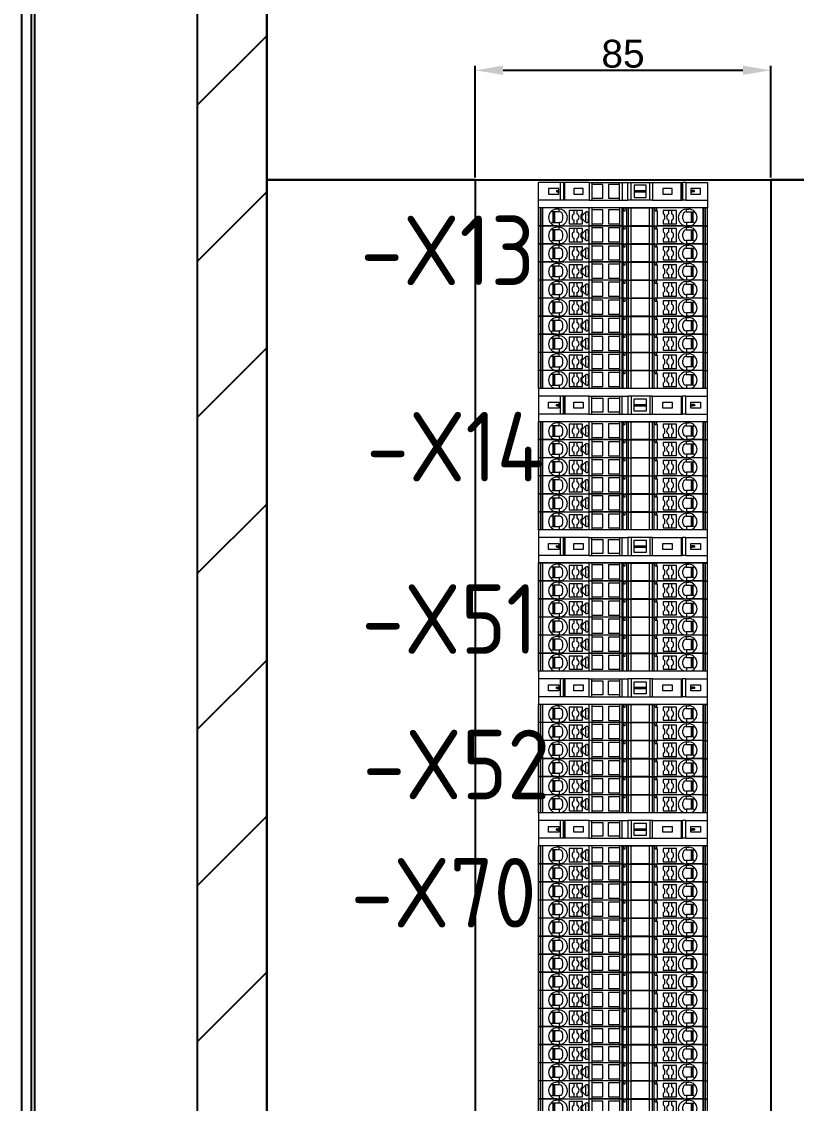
# Model space of a CAD drawing. Header units: millimetres. Extents: x 2936 to 53953, y 1541 to 47526.
# Drawn here: x 46743.5 to 46966.4, y 46092.3 to 46403.4 of the extents above; entities that cross this region are included whole.
import ezdxf
from ezdxf.enums import TextEntityAlignment as Align

# ---------------------------------------------------------------- set-up
doc = ezdxf.new("R2010")
doc.units = ezdxf.units.MM
doc.set_wipeout_variables(frame=1)
doc.linetypes.add('ACAD_ISO03W100', pattern=[30, 12, -18])
doc.layers.add('! NO PLOT !', color=7, linetype='Continuous', true_color=0xff75dd, plot=False)
for name, color, linetype, lineweight in [('000-PI-Oprema', 30, 'Continuous', 5), ('000-SI-Oprema', 30, 'Continuous', 5), ('SI-ORMAR-Oprema', 30, 'Continuous', 5)]:
    doc.layers.add(name, color=color, linetype=linetype, lineweight=lineweight)
for name, color, linetype in [('000-PI-ORMAR', 2, 'Continuous'), ('000-PI_TEXT', 7, 'Continuous'), ('002-PI-Kabelska kanalica', 150, 'Continuous'), ('004-PI-DIN Šina', 3, 'Continuous')]:
    doc.layers.add(name, color=color, linetype=linetype)
doc.styles.add('PI0', font='isocpeur.ttf', dxfattribs={"width": 0.9})
doc.styles.get("Standard").update_dxf_attribs({"font": 'arial.ttf'})
doc.dimstyles.new('ISO-25-lb', dxfattribs={"dimtxt": 8, "dimasz": 8, "dimexe": 1.25, "dimexo": 0.625, "dimtad": 1, "dimtxsty": 'Standard', "dimcen": 5, "dimadec": 0, "dimazin": 0, "dimtfac": 1, "dimtmove": 0, "dimatfit": 3, "dimfxl": 1, "dimarcsym": 0})

# ---------------------------------------------------------------- blocks, each defined once
blk = doc.blocks.new('Mounting_plate_8226000_(2200x1200)')
at = {"layer": '000-PI-ORMAR'}
blk.add_line((-50.3, 2056.5), (-50.3, -33.5), dxfattribs=at)
blk = doc.blocks.new('Ormar_inside_8226000 (2200x1200)')
at = {"layer": '000-PI-ORMAR'}
for p, q in [((-63.31, 2120.5), (-63.31, -64)), ((-67, 2100), (-67, -51)), ((-64.28, 2100), (-64.28, -51))]:
    blk.add_line(p, q, dxfattribs=at)
blk = doc.blocks.new('*U823')
at = {"layer": '004-PI-DIN Šina'}
blk.add_lwpolyline([(870, -17.5), (870, 17.5), (0, 17.5), (0, -17.5)], close=True, dxfattribs=at)
for points in [[(0, 12.5), (870, 12.5)], [(0, -12.5), (870, -12.5)]]:
    blk.add_lwpolyline(points, dxfattribs=at)
blk = doc.blocks.new('*U266')
at = {"layer": '002-PI-Kabelska kanalica'}
for p, q in [((-20, -100), (-20, 775)), ((40, -100), (40, 775)), ((-20, -100), (40, -100))]:
    blk.add_line(p, q, dxfattribs=at)
blk = doc.blocks.new('*U157')
at = {"layer": '002-PI-Kabelska kanalica'}
for p, q in [((80, -100), (80, 959)), ((-20, -100), (80, -100))]:
    blk.add_line(p, q, dxfattribs=at)
blk = doc.blocks.new('*U93')
blk.add_wipeout([(-24.3, -7.35), (24.3, -7.35), (24.3, 0), (-24.3, 0)])
at = {"layer": 'SI-ORMAR-Oprema'}
for p, q in [((-18.03, 0), (-24.3, 0)), ((-18.03, 0), (-18.03, -5.15)), ((-17.1, 0), (-18.03, 0)), ((-17.1, 0), (-17.1, -5.15)), ((-17, 0), (-17.1, 0)), ((-17, -5.15), (-17, 0)), ((-16.74, 0), (-17, 0)), ((-16.74, -5.15), (-16.74, 0)), ((-9.72, 0), (-16.74, 0)), ((-9.72, 0), (-9, 0)), ((-9.72, 0), (-9.72, -5.15)), ((-9, 0), (-9, -0.57)), ((-9, 0), (-1, 0)), ((-1, 0), (-0.28, 0)), ((-1, -0.57), (-1, 0)), ((-0.28, 0), (1.39, 0)), ((-0.28, 0), (-0.28, -5.15)), ((1.39, 0), (2.32, 0)), ((1.39, -5.15), (1.39, 0)), ((2.32, 0), (7.69, 0)), ((2.32, -5.15), (2.32, 0)), ((7.69, -5.15), (7.69, 0)), ((7.69, 0), (8.51, 0)), ((8.51, 0), (8.51, -5.15)), ((8.51, 0), (16.74, 0)), ((16.74, -5.15), (16.74, 0)), ((16.74, 0), (17, 0)), ((17, 0), (17, -5.15)), ((17, 0), (17.1, 0)), ((17.1, 0), (17.1, -5.15)), ((18.03, 0), (17.1, 0)), ((18.03, 0), (18.03, -5.15)), ((18.03, 0), (24.3, 0)), ((24.3, 0), (24.3, -7.35)), ((-24.3, -7.35), (-24.3, 0)), ((-21.4, -1.72), (-21.4, -3.42)), ((-18.5, -1.72), (-21.4, -1.72)), ((-19.01, -2.37), (-19.15, -2.37)), ((-19.15, -2.37), (-19.15, -2.77)), ((-19.01, -2.77), (-19.15, -2.77)), ((-19.01, -2.37), (-18.5, -2.37)), ((-19.01, -2.77), (-19.01, -2.37)), ((-19.01, -2.77), (-18.5, -2.77)), ((-18.5, -2.37), (-18.5, -1.72)), ((-18.5, -2.77), (-18.5, -2.37)), ((-18.5, -3.42), (-18.5, -2.77)), ((-14.15, -1.72), (-14.15, -3.42)), ((-11.45, -1.72), (-14.15, -1.72)), ((-11.45, -3.42), (-11.45, -1.72)), ((-9, -0.57), (-9, -4.57)), ((-5.85, -0.57), (-9, -0.57)), ((-5.85, -4.57), (-5.85, -0.57)), ((-4.15, -0.57), (-4.15, -4.57)), ((-1, -0.57), (-4.15, -0.57)), ((-1, -4.57), (-1, -0.57)), ((6.67, -0.82), (3.22, -0.82)), ((3.22, -0.82), (3.22, -2.37)), ((3.22, -2.37), (6.67, -2.37)), ((3.22, -2.37), (3.22, -2.77)), ((3.22, -2.77), (6.67, -2.77)), ((3.22, -2.77), (3.22, -4.32)), ((6.67, -2.37), (6.67, -0.82)), ((6.67, -2.77), (6.67, -2.37)), ((6.67, -4.32), (6.67, -2.77)), ((11.45, -1.72), (11.45, -3.42)), ((14.15, -1.72), (11.45, -1.72)), ((14.15, -3.42), (14.15, -1.72)), ((22.25, -1.72), (19.55, -1.72)), ((19.55, -1.72), (19.55, -2.37)), ((19.55, -2.37), (19.89, -2.37)), ((19.55, -2.37), (19.55, -2.77)), ((19.55, -2.77), (19.55, -3.42)), ((19.55, -2.77), (19.89, -2.77)), ((20.59, -2.37), (19.89, -2.37)), ((19.89, -2.77), (19.89, -2.37)), ((20.59, -2.77), (19.89, -2.77)), ((20.59, -2.77), (20.59, -2.37)), ((22.25, -3.42), (22.25, -1.72)), ((-18.03, -5.15), (-24.3, -5.15)), ((-21.4, -3.42), (-18.5, -3.42)), ((-17.1, -5.15), (-18.03, -5.15)), ((-17, -5.15), (-17.1, -5.15)), ((-16.74, -5.15), (-17, -5.15)), ((-9.72, -5.15), (-16.74, -5.15)), ((-14.15, -3.42), (-11.45, -3.42)), ((-9.72, -5.15), (-9, -5.15)), ((-9, -4.57), (-9, -5.15)), ((-9, -4.57), (-5.85, -4.57)), ((-9, -5.15), (-1, -5.15)), ((-4.15, -4.57), (-1, -4.57)), ((-1, -5.15), (-1, -4.57)), ((-1, -5.15), (-0.28, -5.15)), ((-0.28, -5.15), (1.39, -5.15)), ((2.32, -5.15), (1.39, -5.15)), ((7.69, -5.15), (2.32, -5.15)), ((3.22, -4.32), (6.67, -4.32)), ((8.51, -5.15), (7.69, -5.15)), ((8.51, -5.15), (16.74, -5.15)), ((11.45, -3.42), (14.15, -3.42)), ((16.74, -5.15), (17, -5.15)), ((17, -5.15), (17.1, -5.15)), ((18.03, -5.15), (17.1, -5.15)), ((18.03, -5.15), (24.3, -5.15)), ((19.55, -3.42), (22.25, -3.42)), ((24.3, -7.35), (-24.3, -7.35))]:
    blk.add_line(p, q, dxfattribs=at)
blk = doc.blocks.new('*U98')
blk.add_wipeout([(47227.3, 37326.63), (47227.3, 37321.48), (47275.9, 37321.48), (47275.9, 37326.63)])
at = {"layer": '000-PI-Oprema'}
for p, q in [((47227.3, 37321.48), (47227.3, 37326.63)), ((47227.85, 37326.63), (47227.3, 37326.63)), ((47228.39, 37326.63), (47227.85, 37326.63)), ((47227.85, 37321.48), (47227.85, 37326.63)), ((47228.39, 37321.48), (47228.39, 37326.63)), ((47228.56, 37326.63), (47228.39, 37326.63)), ((47228.56, 37321.48), (47228.56, 37326.63)), ((47241.88, 37326.63), (47228.56, 37326.63)), ((47231, 37325.48), (47230.9, 37325.58)), ((47231.45, 37325.48), (47231, 37325.48)), ((47231.45, 37325.48), (47231.45, 37322.48)), ((47231.6, 37325.48), (47231.45, 37325.48)), ((47231.6, 37322.48), (47231.6, 37325.48)), ((47231.85, 37325.48), (47231.6, 37325.48)), ((47231.85, 37325.48), (47231.85, 37322.48)), ((47233.2, 37325.48), (47231.85, 37325.48)), ((47233.2, 37326.28), (47232.6, 37326.28)), ((47233.2, 37325.48), (47233.2, 37326.28)), ((47233.3, 37325.48), (47233.2, 37325.48)), ((47237.55, 37325.88), (47236.15, 37325.88)), ((47236.15, 37325.88), (47236.15, 37322.08)), ((47238.35, 37325.88), (47237.55, 37325.88)), ((47237.55, 37324.9), (47237.55, 37325.88)), ((47239.95, 37325.88), (47238.35, 37325.88)), ((47238.35, 37325.88), (47238.35, 37324.9)), ((47239.55, 37324.58), (47239.95, 37324.98)), ((47239.55, 37323.38), (47239.55, 37324.58)), ((47239.95, 37324.98), (47239.95, 37325.88)), ((47240.78, 37325.37), (47240.78, 37322.6)), ((47241.88, 37321.48), (47241.88, 37326.63)), ((47242.6, 37326.63), (47241.88, 37326.63)), ((47242.6, 37326.63), (47242.6, 37326.06)), ((47250.6, 37326.63), (47242.6, 37326.63)), ((47242.6, 37326.06), (47242.6, 37322.06)), ((47245.75, 37326.06), (47242.6, 37326.06)), ((47245.75, 37322.06), (47245.75, 37326.06)), ((47247.45, 37326.06), (47247.45, 37322.06)), ((47250.6, 37326.06), (47247.45, 37326.06)), ((47250.6, 37326.63), (47250.6, 37326.06)), ((47251.32, 37326.63), (47250.6, 37326.63)), ((47250.6, 37326.06), (47250.6, 37322.06)), ((47251.32, 37326.63), (47251.75, 37326.63)), ((47251.32, 37321.48), (47251.32, 37326.63)), ((47251.65, 37321.48), (47251.65, 37325.83)), ((47251.65, 37325.83), (47251.75, 37325.83)), ((47251.75, 37325.83), (47251.75, 37326.63)), ((47252.21, 37326.63), (47251.75, 37326.63)), ((47251.75, 37325.83), (47252.21, 37325.83)), ((47252.21, 37326.63), (47252.56, 37326.63)), ((47252.21, 37325.83), (47252.21, 37326.63)), ((47253.07, 37326.63), (47252.56, 37326.63)), ((47252.56, 37326.63), (47252.56, 37321.48)), ((47253.07, 37326.63), (47253.07, 37321.48)), ((47253.07, 37326.63), (47253.98, 37326.63)), ((47253.98, 37321.48), (47253.98, 37326.63)), ((47253.98, 37326.63), (47259.12, 37326.63)), ((47259.12, 37326.63), (47259.12, 37321.48)), ((47259.12, 37326.63), (47260.03, 37326.63)), ((47260.03, 37326.63), (47260.03, 37321.48)), ((47260.03, 37326.63), (47260.54, 37326.63)), ((47260.54, 37321.48), (47260.54, 37326.63)), ((47260.54, 37326.63), (47260.89, 37326.63)), ((47260.89, 37325.83), (47260.89, 37326.63)), ((47261.35, 37326.63), (47260.89, 37326.63)), ((47260.89, 37325.83), (47261.35, 37325.83)), ((47261.35, 37325.83), (47261.35, 37326.63)), ((47274.65, 37326.63), (47261.35, 37326.63)), ((47261.35, 37325.83), (47261.45, 37325.83)), ((47261.45, 37325.83), (47261.45, 37321.48)), ((47264.75, 37325.88), (47263.15, 37325.88)), ((47263.15, 37325.88), (47263.15, 37324.98)), ((47263.15, 37324.98), (47263.55, 37324.58)), ((47263.55, 37324.58), (47263.55, 37323.38)), ((47264.75, 37324.9), (47264.75, 37325.88)), ((47265.55, 37325.88), (47264.75, 37325.88)), ((47265.55, 37325.88), (47265.55, 37324.9)), ((47266.95, 37325.88), (47265.55, 37325.88)), ((47266.95, 37322.08), (47266.95, 37325.88)), ((47268.8, 37323.48), (47268.8, 37324.48)), ((47269.8, 37325.48), (47269.9, 37325.48)), ((47269.9, 37326.28), (47270.5, 37326.28)), ((47269.9, 37325.48), (47269.9, 37326.28)), ((47269.9, 37325.48), (47271.25, 37325.48)), ((47271.25, 37325.48), (47271.25, 37322.48)), ((47271.25, 37325.48), (47271.5, 37325.48)), ((47271.5, 37322.48), (47271.5, 37325.48)), ((47271.5, 37325.48), (47271.65, 37325.48)), ((47271.65, 37325.48), (47271.65, 37322.48)), ((47271.65, 37325.48), (47272.1, 37325.48)), ((47272.1, 37325.48), (47272.2, 37325.58)), ((47274.65, 37321.48), (47274.65, 37326.63)), ((47274.65, 37326.63), (47274.82, 37326.63)), ((47274.82, 37321.48), (47274.82, 37326.63)), ((47274.82, 37326.63), (47275.35, 37326.63)), ((47275.35, 37321.48), (47275.35, 37326.63)), ((47275.35, 37326.63), (47275.9, 37326.63)), ((47275.9, 37321.48), (47275.9, 37326.63)), ((47227.85, 37321.48), (47227.3, 37321.48)), ((47228.39, 37321.48), (47227.85, 37321.48)), ((47228.56, 37321.48), (47228.39, 37321.48)), ((47231.6, 37321.48), (47228.56, 37321.48)), ((47230.9, 37322.19), (47231.2, 37322.48)), ((47231.2, 37322.48), (47231.45, 37322.48)), ((47231.45, 37322.48), (47231.6, 37322.48)), ((47231.6, 37322.48), (47231.85, 37322.48)), ((47231.6, 37321.7), (47231.6, 37321.48)), ((47232.6, 37321.48), (47231.6, 37321.48)), ((47231.85, 37322.48), (47233.2, 37322.48)), ((47232.6, 37321.48), (47233.2, 37321.48)), ((47233.3, 37322.48), (47233.2, 37322.48)), ((47233.2, 37322.48), (47233.2, 37321.48)), ((47234.2, 37321.48), (47233.2, 37321.48)), ((47234.2, 37321.48), (47234.2, 37321.7)), ((47234.2, 37321.48), (47241.88, 37321.48)), ((47236.15, 37322.08), (47237.55, 37322.08)), ((47237.55, 37322.08), (47237.55, 37323.07)), ((47237.55, 37322.08), (47238.35, 37322.08)), ((47238.35, 37323.07), (47238.35, 37322.08)), ((47238.35, 37322.08), (47239.95, 37322.08)), ((47239.95, 37322.98), (47239.55, 37323.38)), ((47239.95, 37322.08), (47239.95, 37322.98)), ((47242.6, 37321.48), (47241.88, 37321.48)), ((47242.6, 37322.06), (47245.75, 37322.06)), ((47242.6, 37322.06), (47242.6, 37321.48)), ((47250.6, 37321.48), (47242.6, 37321.48)), ((47247.45, 37322.06), (47250.6, 37322.06)), ((47250.6, 37322.06), (47250.6, 37321.48)), ((47251.32, 37321.48), (47250.6, 37321.48)), ((47251.32, 37321.48), (47251.65, 37321.48)), ((47251.65, 37321.48), (47252.56, 37321.48)), ((47253.07, 37321.48), (47252.56, 37321.48)), ((47253.07, 37321.48), (47253.98, 37321.48)), ((47259.12, 37321.48), (47253.98, 37321.48)), ((47259.12, 37321.48), (47260.03, 37321.48)), ((47260.03, 37321.48), (47260.54, 37321.48)), ((47260.54, 37321.48), (47261.45, 37321.48)), ((47268.9, 37321.48), (47261.45, 37321.48)), ((47263.55, 37323.38), (47263.15, 37322.98)), ((47263.15, 37322.98), (47263.15, 37322.08)), ((47263.15, 37322.08), (47264.75, 37322.08)), ((47264.75, 37322.08), (47264.75, 37323.07)), ((47264.75, 37322.08), (47265.55, 37322.08)), ((47265.55, 37323.07), (47265.55, 37322.08)), ((47265.55, 37322.08), (47266.95, 37322.08)), ((47268.9, 37321.48), (47268.9, 37321.7)), ((47268.9, 37321.48), (47269.9, 37321.48)), ((47269.8, 37322.48), (47269.9, 37322.48)), ((47271.25, 37322.48), (47269.9, 37322.48)), ((47269.9, 37322.48), (47269.9, 37321.48)), ((47270.5, 37321.48), (47269.9, 37321.48)), ((47271.5, 37321.48), (47270.5, 37321.48)), ((47271.5, 37322.48), (47271.25, 37322.48)), ((47271.65, 37322.48), (47271.5, 37322.48)), ((47271.5, 37321.7), (47271.5, 37321.48)), ((47274.65, 37321.48), (47271.5, 37321.48)), ((47271.9, 37322.48), (47271.65, 37322.48)), ((47272.2, 37322.19), (47271.9, 37322.48)), ((47274.65, 37321.48), (47274.82, 37321.48)), ((47274.82, 37321.48), (47275.35, 37321.48)), ((47275.35, 37321.48), (47275.9, 37321.48))]:
    blk.add_line(p, q, dxfattribs=at)
for centre, radius, start, end in [((47232.6, 37323.88), 2.4, 135, 225), ((47232.6, 37323.88), 2.4, 90, 135), ((47233.2, 37323.88), 2.4, 294.6243, 90), ((47233.3, 37324.48), 1, 0, 90), ((47237.95, 37323.98), 1, 113.5782, 246.4218), ((47237.95, 37323.98), 1, 293.5782, 66.4218), ((47241.15, 37325.03), 0.5, 5.4406, 134.9997), ((47265.15, 37323.98), 1, 113.5782, 246.4218), ((47265.15, 37323.98), 1, 293.5782, 66.4218), ((47269.9, 37323.88), 2.4, 90, 245.3757), ((47269.8, 37324.48), 1, 90, 180), ((47270.5, 37323.88), 2.4, 45, 90), ((47270.5, 37323.88), 2.4, 315, 45), ((47232.6, 37323.88), 2.4, 225, 245.3757), ((47232.6, 37323.88), 2.4, 245.3757, 270), ((47233.2, 37323.88), 2.4, 270, 294.6243), ((47233.3, 37323.48), 1, 270, 360), ((47241.15, 37322.93), 0.5, 225, 354.5597), ((47269.8, 37323.48), 1, 180, 270), ((47269.9, 37323.88), 2.4, 245.3757, 270), ((47270.5, 37323.88), 2.4, 270, 294.6243), ((47270.5, 37323.88), 2.4, 294.6243, 315)]:
    blk.add_arc(centre, radius, start, end, dxfattribs=at)
for points in [[(47234.3, 37323.48), (47234.3, 37323.61), (47234.3, 37323.74), (47234.3, 37323.87), (47234.3, 37324.01), (47234.3, 37324.14), (47234.3, 37324.26), (47234.3, 37324.38), (47234.3, 37324.48)], [(47240.78, 37325.37), (47240.55, 37325.14), (47240.32, 37324.91), (47240.09, 37324.68), (47239.85, 37324.44)], [(47239.85, 37323.53), (47239.85, 37323.76), (47239.85, 37323.98), (47239.85, 37324.21), (47239.85, 37324.44)], [(47240.8, 37325.39), (47240.79, 37325.38), (47240.78, 37325.37)], [(47241.75, 37323.98), (47241.73, 37324.26), (47241.7, 37324.53), (47241.67, 37324.81), (47241.65, 37325.08)], [(47241.65, 37322.89), (47241.67, 37323.16), (47241.7, 37323.44), (47241.73, 37323.71), (47241.75, 37323.98)], [(47240.78, 37322.6), (47240.55, 37322.83), (47240.32, 37323.05), (47240.09, 37323.29), (47239.85, 37323.53)], [(47240.8, 37322.58), (47240.79, 37322.59), (47240.78, 37322.6)]]:
    blk.add_spline(points, degree=3, dxfattribs=at)
blk = doc.blocks.new('*U211')
at = {"layer": '000-PI-Oprema'}
blk.add_blockref('*U98', (-47251.6, -37324.06), dxfattribs=at)
blk = doc.blocks.new('*U212')
at = {"layer": '000-PI-Oprema', "color": 0, "linetype": 'ByBlock', "lineweight": -2, "transparency": 16777216}
blk.add_blockref('*U211', (0, 0), dxfattribs=at)
blk.add_blockref('*U211', (0, -5.2), dxfattribs=at)
blk.add_blockref('*U211', (0, -10.4), dxfattribs=at)
blk.add_blockref('*U211', (0, -15.6), dxfattribs=at)
blk.add_blockref('*U211', (0, -20.8), dxfattribs=at)
blk.add_blockref('*U211', (0, -26), dxfattribs=at)
blk.add_blockref('*U211', (0, -31.2), dxfattribs=at)
blk.add_blockref('*U211', (0, -36.4), dxfattribs=at)
blk.add_blockref('*U211', (0, -41.6), dxfattribs=at)
blk.add_blockref('*U211', (0, -46.8), dxfattribs=at)
blk = doc.blocks.new('*U92')
blk.add_wipeout([(-24.3, 2.2), (24.3, 2.2), (24.3, -7.35), (-24.3, -7.35)])
at = {"layer": 'SI-ORMAR-Oprema'}
for p, q in [((-24.3, 2.2), (-24.3, -7.35)), ((24.3, 2.2), (-24.3, 2.2)), ((-18.03, 0), (-24.3, 0)), ((24.3, -7.35), (24.3, 2.2)), ((-21.4, -3.42), (-21.4, -1.72)), ((-21.4, -1.72), (-18.5, -1.72)), ((-19.01, -2.38), (-19.15, -2.38)), ((-19.15, -2.78), (-19.15, -2.38)), ((-19.01, -2.78), (-19.15, -2.78)), ((-19.01, -2.38), (-19.01, -2.78)), ((-19.01, -2.38), (-18.5, -2.38)), ((-19.01, -2.78), (-18.5, -2.78)), ((-18.5, -1.72), (-18.5, -2.38)), ((-18.5, -2.38), (-18.5, -2.78)), ((-18.5, -2.78), (-18.5, -3.42)), ((-18.03, -5.15), (-18.03, 0)), ((-17.1, 0), (-18.03, 0)), ((-17.1, -5.15), (-17.1, 0)), ((-17, 0), (-17.1, 0)), ((-17, 0), (-17, -5.15)), ((-16.74, 0), (-17, 0)), ((-16.74, 0), (-16.74, -5.15)), ((-9.72, 0), (-16.74, 0)), ((-14.15, -1.72), (-11.45, -1.72)), ((-14.15, -3.42), (-14.15, -1.72)), ((-11.45, -1.72), (-11.45, -3.42)), ((-9.72, 0), (-9, 0)), ((-9.72, -5.15), (-9.72, 0)), ((-9, -0.57), (-9, 0)), ((-9, 0), (-1, 0)), ((-9, -4.57), (-9, -0.57)), ((-9, -0.57), (-5.85, -0.57)), ((-5.85, -0.57), (-5.85, -4.57)), ((-4.15, -0.57), (-1, -0.57)), ((-4.15, -4.57), (-4.15, -0.57)), ((-1, 0), (-1, -0.57)), ((-1, 0), (-0.28, 0)), ((-1, -0.57), (-1, -4.57)), ((-0.28, 0), (1.39, 0)), ((-0.28, -5.15), (-0.28, 0)), ((2.32, 0), (1.39, 0)), ((1.39, 0), (1.39, -5.15)), ((7.69, 0), (2.32, 0)), ((2.32, 0), (2.32, -5.15)), ((3.22, -0.82), (6.67, -0.82)), ((3.22, -2.38), (3.22, -0.82)), ((3.22, -2.38), (6.67, -2.38)), ((3.22, -2.78), (3.22, -2.38)), ((3.22, -2.78), (6.67, -2.78)), ((3.22, -4.32), (3.22, -2.78)), ((6.67, -0.82), (6.67, -2.38)), ((6.67, -2.38), (6.67, -2.78)), ((6.67, -2.78), (6.67, -4.32)), ((7.69, 0), (7.69, -5.15)), ((8.51, 0), (7.69, 0)), ((8.51, -5.15), (8.51, 0)), ((8.51, 0), (16.74, 0)), ((11.45, -1.72), (14.15, -1.72)), ((11.45, -3.42), (11.45, -1.72)), ((14.15, -1.72), (14.15, -3.42)), ((16.74, 0), (16.74, -5.15)), ((16.74, 0), (17, 0)), ((17, -5.15), (17, 0)), ((17, 0), (17.1, 0)), ((18.03, 0), (17.1, 0)), ((17.1, -5.15), (17.1, 0)), ((18.03, 0), (24.3, 0)), ((18.03, -5.15), (18.03, 0)), ((19.55, -2.38), (19.55, -1.72)), ((19.55, -1.72), (22.25, -1.72)), ((19.55, -2.78), (19.55, -2.38)), ((19.55, -2.38), (19.89, -2.38)), ((19.55, -2.78), (19.89, -2.78)), ((19.55, -3.42), (19.55, -2.78)), ((19.89, -2.38), (19.89, -2.78)), ((20.59, -2.38), (19.89, -2.38)), ((20.59, -2.78), (19.89, -2.78)), ((20.59, -2.38), (20.59, -2.78)), ((22.25, -1.72), (22.25, -3.42)), ((-18.03, -5.15), (-24.3, -5.15)), ((-18.5, -3.42), (-21.4, -3.42)), ((-17.1, -5.15), (-18.03, -5.15)), ((-17, -5.15), (-17.1, -5.15)), ((-16.74, -5.15), (-17, -5.15)), ((-9.72, -5.15), (-16.74, -5.15)), ((-11.45, -3.42), (-14.15, -3.42)), ((-9.72, -5.15), (-9, -5.15)), ((-5.85, -4.57), (-9, -4.57)), ((-9, -5.15), (-9, -4.57)), ((-9, -5.15), (-1, -5.15)), ((-1, -4.57), (-4.15, -4.57)), ((-1, -4.57), (-1, -5.15)), ((-1, -5.15), (-0.28, -5.15)), ((-0.28, -5.15), (1.39, -5.15)), ((1.39, -5.15), (2.32, -5.15)), ((2.32, -5.15), (7.69, -5.15)), ((6.67, -4.32), (3.22, -4.32)), ((7.69, -5.15), (8.51, -5.15)), ((8.51, -5.15), (16.74, -5.15)), ((14.15, -3.42), (11.45, -3.42)), ((16.74, -5.15), (17, -5.15)), ((17, -5.15), (17.1, -5.15)), ((18.03, -5.15), (17.1, -5.15)), ((18.03, -5.15), (24.3, -5.15)), ((22.25, -3.42), (19.55, -3.42)), ((24.3, -7.35), (-24.3, -7.35))]:
    blk.add_line(p, q, dxfattribs=at)
blk = doc.blocks.new('*U213')
at = {"layer": '000-PI-Oprema'}
blk.add_blockref('*U98', (-47251.6, -37324.06), dxfattribs=at)
blk = doc.blocks.new('*U214')
at = {"layer": '000-PI-Oprema', "color": 0, "linetype": 'ByBlock', "lineweight": -2, "transparency": 16777216}
blk.add_blockref('*U213', (0, 0), dxfattribs=at)
blk.add_blockref('*U213', (0, -5.2), dxfattribs=at)
blk.add_blockref('*U213', (0, -10.4), dxfattribs=at)
blk.add_blockref('*U213', (0, -15.6), dxfattribs=at)
blk.add_blockref('*U213', (0, -20.8), dxfattribs=at)
blk.add_blockref('*U213', (0, -26), dxfattribs=at)
blk = doc.blocks.new('*U215')
at = {"layer": '000-PI-Oprema'}
blk.add_blockref('*U98', (-47251.6, -37324.06), dxfattribs=at)
blk = doc.blocks.new('*U216')
at = {"layer": '000-PI-Oprema', "color": 0, "linetype": 'ByBlock', "lineweight": -2, "transparency": 16777216}
blk.add_blockref('*U215', (0, 0), dxfattribs=at)
blk.add_blockref('*U215', (0, -5.2), dxfattribs=at)
blk.add_blockref('*U215', (0, -10.4), dxfattribs=at)
blk.add_blockref('*U215', (0, -15.6), dxfattribs=at)
blk.add_blockref('*U215', (0, -20.8), dxfattribs=at)
blk.add_blockref('*U215', (0, -26), dxfattribs=at)
blk = doc.blocks.new('*U217')
at = {"layer": '000-PI-Oprema'}
blk.add_blockref('*U98', (-47251.6, -37324.06), dxfattribs=at)
blk = doc.blocks.new('*U186')
at = {"layer": '000-PI-Oprema', "color": 0, "linetype": 'ByBlock', "lineweight": -2, "transparency": 16777216}
blk.add_blockref('*U217', (0, 0), dxfattribs=at)
blk.add_blockref('*U217', (0, -5.2), dxfattribs=at)
blk.add_blockref('*U217', (0, -10.4), dxfattribs=at)
blk.add_blockref('*U217', (0, -15.6), dxfattribs=at)
blk.add_blockref('*U217', (0, -20.8), dxfattribs=at)
blk.add_blockref('*U217', (0, -26), dxfattribs=at)
blk = doc.blocks.new('*U189')
at = {"layer": '000-PI-Oprema'}
blk.add_blockref('*U98', (-47251.6, -37324.06), dxfattribs=at)
blk = doc.blocks.new('*U190')
at = {"layer": '000-PI-Oprema', "color": 0, "linetype": 'ByBlock', "lineweight": -2, "transparency": 16777216}
blk.add_blockref('*U189', (0, 0), dxfattribs=at)
blk.add_blockref('*U189', (0, -5.2), dxfattribs=at)
blk.add_blockref('*U189', (0, -10.4), dxfattribs=at)
blk.add_blockref('*U189', (0, -15.6), dxfattribs=at)
blk.add_blockref('*U189', (0, -20.8), dxfattribs=at)
blk.add_blockref('*U189', (0, -26), dxfattribs=at)
blk.add_blockref('*U189', (0, -31.2), dxfattribs=at)
blk.add_blockref('*U189', (0, -36.4), dxfattribs=at)
blk.add_blockref('*U189', (0, -41.6), dxfattribs=at)
blk.add_blockref('*U189', (0, -46.8), dxfattribs=at)
blk.add_blockref('*U189', (0, -52), dxfattribs=at)
blk.add_blockref('*U189', (0, -57.2), dxfattribs=at)
blk.add_blockref('*U189', (0, -62.4), dxfattribs=at)
blk.add_blockref('*U189', (0, -67.6), dxfattribs=at)
blk.add_blockref('*U189', (0, -72.8), dxfattribs=at)
blk.add_blockref('*U189', (0, -78), dxfattribs=at)
blk.add_blockref('*U189', (0, -83.2), dxfattribs=at)
blk = doc.blocks.new('VX 8226.000_inside')
at = {"layer": '000-PI-ORMAR'}
for p, q in [((23757.68, 8702.12), (23757.68, 6517.62)), ((23753.99, 8681.62), (23753.99, 6530.62)), ((23756.71, 8681.62), (23756.71, 6530.62))]:
    blk.add_line(p, q, dxfattribs=at)
blk = doc.blocks.new('*D749')
at = {"layer": '! NO PLOT !', "color": 0, "linetype": 'Continuous', "lineweight": -2, "ltscale": 0.25, "transparency": 16777216}
for p, q in [((46874.01, 46358.59), (46874.01, 46390.7)), ((46882.01, 46389.45), (46951.01, 46389.45)), ((46959.01, 46358.59), (46959.01, 46390.7))]:
    blk.add_line(p, q, dxfattribs=at)
at = {"layer": '! NO PLOT !', "color": 0, "linetype": 'ACAD_ISO03W100', "lineweight": 25, "ltscale": 0.25, "transparency": 16777216}
for points in [[(46882.01, 46390.78), (46882.01, 46388.11), (46874.01, 46389.45)], [(46951.01, 46390.78), (46951.01, 46388.11), (46959.01, 46389.45)]]:
    blk.add_solid(points, dxfattribs=at)
at = {"layer": 'Defpoints', "color": 0, "linetype": 'ACAD_ISO03W100', "lineweight": 25, "ltscale": 0.25, "transparency": 16777216}
for p in [(46959.01, 46389.45), (46874.01, 46357.97), (46959.01, 46357.97)]:
    blk.add_point(p, dxfattribs=at)
at = {"layer": '! NO PLOT !', "color": 0, "linetype": 'ACAD_ISO03W100', "lineweight": 25, "ltscale": 0.25, "transparency": 16777216, "insert": (46916.51, 46394.16), "char_height": 8, "attachment_point": 5}
blk.add_mtext('85', dxfattribs=at)
blk = doc.blocks.new('*D795')
at = {"layer": '! NO PLOT !', "color": 0, "linetype": 'Continuous', "lineweight": -2, "ltscale": 0.25, "transparency": 16777216}
for p, q in [((46874.01, 46358.59), (46874.01, 46390.7)), ((46882.01, 46389.45), (46951.01, 46389.45)), ((46959.01, 46358.59), (46959.01, 46390.7))]:
    blk.add_line(p, q, dxfattribs=at)
at = {"layer": '! NO PLOT !', "color": 0, "linetype": 'ACAD_ISO03W100', "lineweight": 25, "ltscale": 0.25, "transparency": 16777216}
for points in [[(46882.01, 46390.78), (46882.01, 46388.11), (46874.01, 46389.45)], [(46951.01, 46390.78), (46951.01, 46388.11), (46959.01, 46389.45)]]:
    blk.add_solid(points, dxfattribs=at)
at = {"layer": 'Defpoints', "color": 0, "linetype": 'ACAD_ISO03W100', "lineweight": 25, "ltscale": 0.25, "transparency": 16777216}
for p in [(46959.01, 46389.45), (46874.01, 46357.97), (46959.01, 46357.97)]:
    blk.add_point(p, dxfattribs=at)
at = {"layer": '! NO PLOT !', "color": 0, "linetype": 'ACAD_ISO03W100', "lineweight": 25, "ltscale": 0.25, "transparency": 16777216, "insert": (46916.51, 46394.16), "char_height": 8, "attachment_point": 5}
blk.add_mtext('85', dxfattribs=at)

msp = doc.modelspace()

# ---------------------------------------------------------------- hatches: boundary and pattern name
at = {"layer": '000-PI-ORMAR', "ltscale": 0.25, "transparency": 33554620}
h = msp.add_hatch(dxfattribs=at)
h.set_pattern_fill('ANSI31', color=256, scale=10, angle=180)
h.set_pattern_definition([(225, (-250.5, -3000), (22.45064, -22.45064), [])])
h.paths.add_polyline_path([(47893.01, 47377.968), (47873.01, 47377.968), (47873.01, 45287.968), (47893.01, 45287.968)])
h.paths.add_polyline_path([(46814.01, 47377.968), (46794.01, 47377.968), (46794.01, 45287.968), (46814.01, 45287.968)])

# ---------------------------------------------------------------- linework, layer by layer
at = {"layer": '000-PI-ORMAR', "ltscale": 0.25}
msp.add_lwpolyline([(46814.01, 47377.968), (46794.01, 47377.968), (46794.01, 45287.968), (46814.01, 45287.968)], close=True, dxfattribs=at)

# ---------------------------------------------------------------- block references
for name, p, rotation in [('*U157', (46914.01, 46437.968), 270), ('*U266', (46854.01, 46257.968), 180), ('*U266', (46999.01, 46257.968), 180)]:
    msp.add_blockref(name, p, dxfattribs=dict(rotation=rotation))
at = {"layer": '000-SI-Oprema', "linetype": 'ByBlock', "lineweight": -2}
msp.add_blockref('Ormar_inside_8226000 (2200x1200)', (46810.51, 45309.468), dxfattribs=at)
at = {"layer": '000-SI-Oprema', "linetype": 'ByBlock', "lineweight": -2, "ltscale": 0.01}
msp.add_blockref('Mounting_plate_8226000_(2200x1200)', (46844.31, 45321.468), dxfattribs=at)
at = {"layer": '004-PI-DIN Šina', "rotation": 270}
msp.add_blockref('*U823', (46916.51, 46355.623), dxfattribs=at)

# ---------------------------------------------------------------- texts
at = {"layer": '000-PI_TEXT', "style": 'PI0', "width": 0.9}
for s, p in [('-X13', (46891.156, 46327.636)), ('-X51', (46891.912, 46221.595)), ('-X70', (46891.63, 46142.854))]:
    msp.add_text(s, height=20, dxfattribs=at).set_placement(p, align=Align.RIGHT)

# ---------------------------------------------------------------- next in the draw order: block references
at = {"layer": '000-PI-Oprema', "rotation": 359.9999753099709}
msp.add_blockref('*U190', (46916.514, 46163.731), dxfattribs=at)
at = {"layer": 'SI-ORMAR-Oprema'}
msp.add_blockref('*U93', (46916.51, 46357.206), dxfattribs=at)

# ---------------------------------------------------------------- next in the draw order: block references
at = {"layer": '000-PI-Oprema', "rotation": 359.9999753099709}
msp.add_blockref('*U212', (46916.512, 46347.281), dxfattribs=at)

# ---------------------------------------------------------------- next in the draw order: dimensions: what is measured, and where the dimension line sits
at = {"layer": '! NO PLOT !', "linetype": 'ACAD_ISO03W100', "lineweight": 25, "ltscale": 0.25}
for picture in ['*D749', '*D795']:
    dim = msp.add_linear_dim(base=(46959.01, 46389.447), p1=(46874.01, 46357.968), p2=(46959.01, 46357.968), dimstyle='ISO-25-lb', dxfattribs=at)
    dim.commit()
    dim.dimension.update_dxf_attribs({"geometry": picture, "text_midpoint": (46916.51, 46394.157)})

# ---------------------------------------------------------------- next in the draw order: block references
at = {"layer": '000-PI-Oprema'}
msp.add_blockref('*U92', (46916.512, 46295.706), dxfattribs=at)

# ---------------------------------------------------------------- next in the draw order: block references
at = {"layer": '000-PI-Oprema', "rotation": 359.9999753099709}
msp.add_blockref('*U214', (46916.512, 46285.781), dxfattribs=at)

# ---------------------------------------------------------------- next in the draw order: block references
at = {"layer": '000-PI-Oprema'}
msp.add_blockref('*U92', (46916.512, 46255.056), dxfattribs=at)

# ---------------------------------------------------------------- next in the draw order: texts
at = {"layer": '000-PI_TEXT', "style": 'PI0', "width": 0.9}
msp.add_text('-X14', height=20, dxfattribs=at).set_placement((46893.71, 46271.161), align=Align.RIGHT)

# ---------------------------------------------------------------- next in the draw order: block references
at = {"layer": '000-PI-Oprema', "rotation": 359.9999753099709}
msp.add_blockref('*U216', (46916.514, 46245.131), dxfattribs=at)

# ---------------------------------------------------------------- next in the draw order: block references
at = {"layer": '000-PI-Oprema'}
msp.add_blockref('*U92', (46916.514, 46214.356), dxfattribs=at)

# ---------------------------------------------------------------- next in the draw order: block references
at = {"layer": '000-PI-Oprema', "rotation": 359.9999753099709}
msp.add_blockref('*U186', (46916.514, 46204.431), dxfattribs=at)

# ---------------------------------------------------------------- next in the draw order: block references
at = {"layer": '000-PI-Oprema'}
msp.add_blockref('*U92', (46916.514, 46173.656), dxfattribs=at)

# ---------------------------------------------------------------- next in the draw order: texts
at = {"layer": '000-PI_TEXT', "style": 'PI0', "width": 0.9}
msp.add_text('-X52', height=20, dxfattribs=at).set_placement((46895.512, 46179.744), align=Align.RIGHT)

# ---------------------------------------------------------------- next in the draw order: block references
at = {"layer": '! NO PLOT !', "linetype": 'ByBlock', "lineweight": -2}
msp.add_blockref('VX 8226.000_inside', (22989.518, 38727.846), dxfattribs=at)

doc.saveas('drawing.dxf')
